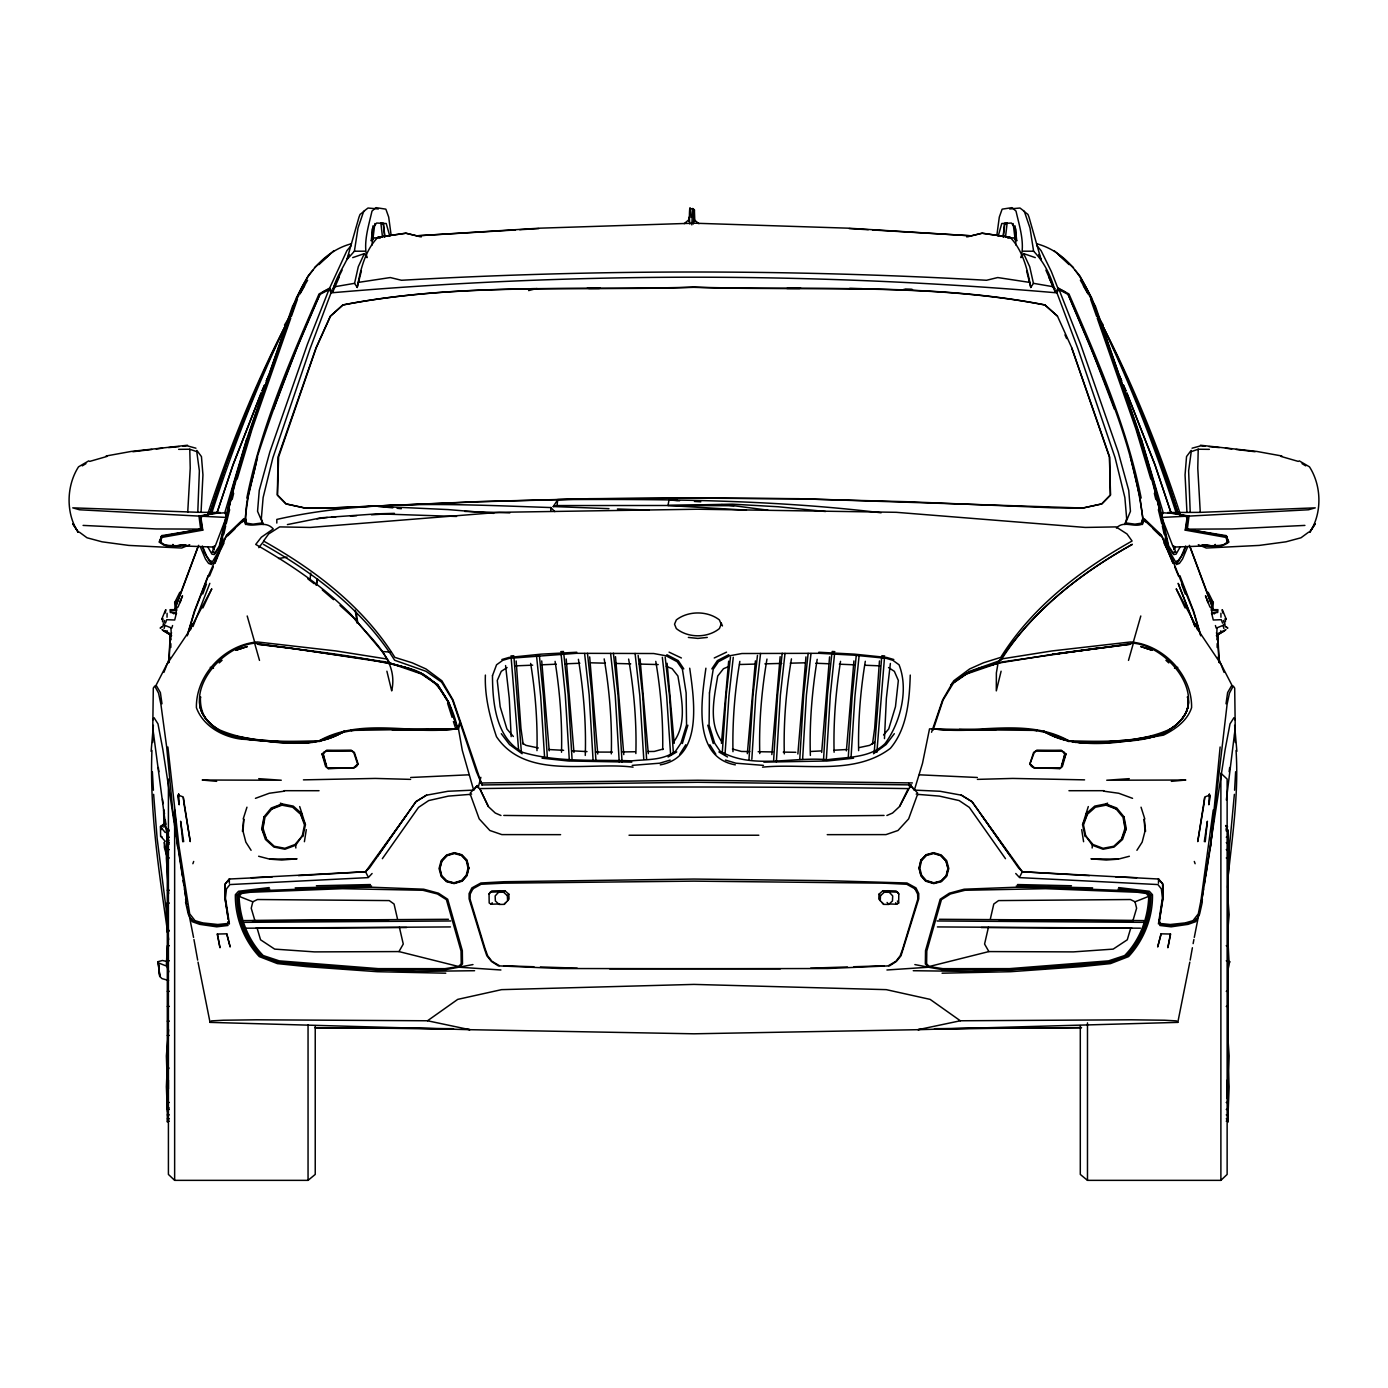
<?xml version="1.0" encoding="UTF-8"?>
<svg xmlns="http://www.w3.org/2000/svg" width="1388" height="1388" viewBox="0 0 1388 1388"><rect width="100%" height="100%" fill="white"/><g stroke="black" fill="none" stroke-linecap="round" stroke-linejoin="round"><path stroke-width="1.5" d="M167.306 1094.16L167.306 930.932L169.301 930.966M168.416 1088.903L168.416 1080.142M276.819 523.068L276.819 519.424C366.449 499.038 459.671 504.503 550.863 507.557L554.818 511.634M1227.131 1098.324L1227.131 1080.142M1228.224 918.336L1228.241 903.067L1229.161 914.709L1228.259 925.033M167.323 1098.984L167.306 1109.446L169.301 1109.428M168.868 971.774L166.369 964.591L167.341 945.696L169.336 945.714M167.289 932.181L167.306 903.067L169.301 903.085M1217.155 647.45L1217.172 643.65M1228.241 1094.16L1228.241 930.932M1228.241 903.067L1228.259 932.181M1228.224 1081.495L1228.224 1077.678M184.465 888.979L186.443 901.627L172.806 810.609L166.716 747.369L160.887 704.184L158.527 693.098L154.727 686.019L153.305 688.118L152.767 727.867L167.341 838.283M1217.016 627.983L1216.686 636.259M1228.189 1084.566L1229.161 1055.938L1227.721 1035.5M1226.246 1109.428L1228.241 1109.446L1228.259 1090.864M167.289 1090.864L167.306 1109.446L166.369 1086.769L167.289 1066.158M1227.773 1062.167L1229.161 1086.769L1228.241 1109.446L1228.224 1098.984M511.166 736.612L509.257 698.268L505.579 665.546M1015.756 244.93L1015.686 228.951L1011.453 223.034L1001.772 223.52L998.18 236.168M167.289 925.033L166.369 914.709L167.306 903.067L167.323 918.336L157.104 838.144L153.634 794.335M561.515 752.244C562.296 721.847 559.798 691.38 555.079 661.365M611.31 753.875C612.143 722.107 609.488 690.218 604.179 658.884M585.268 755.436C586.291 723.287 583.533 691.051 578.414 659.3M635.86 753.563C636.728 721.951 633.934 690.235 628.643 659.074M662.683 749.624C663.152 720.129 660.74 690.461 655.778 661.382M536.983 750.648C537.624 721.482 535.369 692.196 530.65 663.412M169.301 830.111L167.306 830.093L166.369 858.252L168.573 893.785M887.088 902.443L888.268 903.918L896.717 904.23L898.661 903.015L898.799 893.976L897.689 892.206M910.25 675.071C909.452 700.142 907.179 728.474 890.367 748.358C854.297 775.701 804.346 762.984 762.533 767.148M1227.495 830.51L1226.576 825.912L1226.333 829.59M167.028 617.244L167.098 613.288M1158.477 883.202L1158.546 879.02L1022.505 871.785L1018.636 868.073L972.103 801.657L961.346 795.168L940.04 791.264L914.345 790.119L910.615 785.521L899.702 806.393L892.571 813.038L886.88 815.502M691.814 224.891L692.733 208.478L694.382 209.848L694.815 221.369M1209.364 449.348L1198.226 449.226L1197.775 468.207L1200.273 512.363L1315.251 507.852L1308.45 509.778L1189.013 516.093L1167.776 512.536L1200.273 512.363M1208.202 592.329L1213.338 602.687L1212.973 606.278M1158.546 879.02L1162.537 883.809L1163.005 896.995L1159.275 921.441L1160.333 924.477L1171.125 925.709L1187.555 923.402L1194.808 920.834L1196.699 918.422M550.776 510.888L550.863 507.557M879.02 894.15L878.812 899.025L883.67 904.369L888.754 904.438L892.467 900.951L892.692 895.919L887.921 890.801L882.924 890.732L879.02 894.15L880.478 895.728L880.252 900.743M151.951 750.405C149.366 813.802 159.932 877.008 168.642 939.589M197.79 512.276L220.224 512.536L198.987 516.093L79.55 509.778L72.749 507.852L197.79 512.276L199.369 470.827L196.766 451.655L189.774 449.226L178.636 449.348M1160.333 924.477L1159.275 921.441M168.555 980.466L162.032 978.627L159.724 976.423L158.024 961.676L162.431 960.479L165.883 961.259M776.378 761.995L780.386 695.232L785.018 653.401M802.611 759.392L806.428 694.92L811.008 653.522M823.5 760.381L827.474 694.642L831.863 653.47M1217.762 634.212L1219.254 662.666M1228.259 834.153L1228.241 830.093L1226.246 830.111M751.845 759.253L755.818 695.509L760.555 653.453M773.654 759.947L777.592 695.145L782.207 653.245M749 759.34L752.973 695.457L757.466 655.414M799.766 759.427L803.687 694.885L808.146 653.366M500.912 969.986L459.324 967.228L462.499 963.966L462.325 950.659L447.682 899.233L438.487 893.195L423.67 889.205L372.643 887.262L342.159 887.522L249.771 891.096L241.2 892.397L238.25 895.624C237.73 917.746 246.7 940.648 262.419 956.193L278.936 961.867L378.577 969.865L445.253 969.726L472.978 964.573M826.294 760.416L830.354 694.729L834.604 653.627M879.454 660.948L874.666 728.405L872.445 744.315M688.864 221.369L689.09 217.101M851.104 756.512L854.939 696.29L859.12 655.639M848.328 756.581L852.163 696.203L856.257 655.466M1234.366 794.335L1228.519 856.708M1234.591 790.223L1235.632 771.745M201.087 511.669L202.943 474.904L201.451 456.617L196.836 450.371M160.505 542.135L162.118 535.595L160.505 542.135L165.467 545.328L173.066 546.247L185.697 544.738M722.263 753.042L726.132 695.666L730.452 657.149M724.987 755.124L728.978 695.752L733.28 657.287M874.214 752.452L881.623 657.704M853.915 660.931L846.402 750.839M269.74 889.049L239.898 892.137L236.966 895.364C236.602 917.329 245.468 939.711 260.337 955.759L277.617 962.439L340.008 968.199L416.383 971.427L474.592 970.715M351.39 245.277L346.913 250.655L329.633 288.114L332.686 292.174C334.682 278.537 344.051 267.138 349.151 254.49M876.869 752.365L884.468 657.895M829.573 656.871L821.661 752.435M1036.61 245.277L1041.087 250.655L1051.323 271.51L1058.246 289.207L1068.118 294.464C1098.359 367.109 1133.163 440.117 1142.827 518.991L1161.652 535.994L1172.877 563.008M805.942 656.888L797.857 754.014M1203.535 888.979L1201.557 901.627L1210.544 846.437L1220.121 747.004M780.143 656.68L771.832 754.586M1211.377 607.424L1211.446 606.521M728.665 661.174L721.43 743.395M755.402 660.879L747.334 753.667M1092.148 847.999L1092.356 845.275L1085.728 835.958L1083.508 824.94L1087.255 814.426L1095.392 807.209L1106.028 805.179L1116.091 808.944L1123.031 817.254L1124.991 828.254L1121.625 838.977L1113.783 846.246L1103.078 848.294L1092.981 844.494L1085.728 835.958M168.989 662.371L170.464 633.848M187.727 512.363L190.225 468.207L189.774 449.226M151.119 751.342L153.374 725.351M152.663 742.528L153.357 734.651M263.009 828.254L264.969 817.254L271.909 808.944L281.972 805.179L292.608 807.209L300.745 814.426L304.493 824.94L302.272 835.958L295.019 844.494L284.922 848.294L274.217 846.246L266.375 838.977L263.009 828.254L264.032 816.786L271.285 807.99L282.319 803.93L293.267 806.116L302.011 813.784L305.429 824.767L302.879 836.6M1217.536 633.848L1216.912 639.764M168.746 662.666L170.238 634.212M688.899 221.056L689.055 219.582L684.215 223.659M1204.281 802.091L1197.74 841.614L1204.784 796.92L1209.451 795.255L1209.312 794.196L1210.215 796.452L1208.827 804.78L1209.312 794.196M1003.16 236.654L1004.478 223.971L1007.15 222.861M1205.235 841.77L1207.369 821.262L1204.316 841.614M1227.599 887.539L1229.161 858.252L1228.241 833.234L1228.259 905.097M1204.142 802.542L1204.663 797.666M310.097 579.23L310.756 573.071M242.432 831.377L243.802 819.024L243.056 831.377L245.85 842.152L251.089 850.306M162.014 537.399L202.787 530.129L201.937 529.106L161.928 535.612L159.082 542.049L164.096 545.258L172.685 546.386L172.91 544.408L173.066 546.247L183.58 544.825M1003.246 237.157L1004.877 223.017M1005.485 237.227L1006.925 224.925M1213.233 809.985L1200.932 900.656L1198.312 913.842L1192.969 920.678L1185.248 922.899L1170.24 924.495L1160.195 923.471L1159.31 921.32L1163.248 896.943L1162.849 883.878L1158.425 878.968M371.307 240.176L372.99 225.845M996.983 234.381L999.308 217.083L1002.136 209.154L1012.06 207.645L1016.016 211.115C1019.399 226.157 1024.934 242.518 1020.978 257.648L1023.667 253.622L1035.292 257.613M1227.773 878.847L1228.276 874.631C1232.787 833.425 1238.773 791.923 1236.049 750.405M372.765 240.193L374.847 223.555M386.888 671.202L391.694 690.877C399.085 658.155 368.549 637.821 351.528 615.023C323.456 586.447 290.3 564.239 255.722 544.426L261.36 537.208L273.28 528.932C265.403 520.222 255.843 527.145 246.318 524.369C243.316 501.97 253.588 479.745 256.954 457.797C275.084 402.294 295.8 347.659 319.882 294.464L329.754 289.207L329.633 288.114L319.049 293.978C290.3 360.117 261.013 427.001 246.838 498.049M352.708 257.613L364.333 253.622L367.022 257.648C363.066 242.518 368.601 226.157 371.984 211.115L375.94 207.645L385.864 209.154L388.692 217.083L391.017 234.381M1189.013 516.093L1187.33 529.175L1185.213 530.129L1225.986 537.399L1227.495 542.135L1222.533 545.328L1214.934 546.247L1202.303 544.738M1210.544 846.437L1227.113 704.184L1229.473 693.098L1233.273 686.019L1234.695 688.118L1235.233 727.867L1226.35 800.009M1229.126 771.763L1229.681 767.512M693.67 221.577L693.931 219.582L698.945 223.676M177.785 796.452L178.688 794.196L177.785 796.452L179.173 804.78L178.688 794.196M1209.451 795.255L1210.215 796.452M168.607 1029.74L166.369 1055.938L167.341 1084.566M705.902 668.201C701.495 699.864 692.369 757.119 735.345 764.857M557.803 499.611L553.257 506.551L556.97 505.562L557.803 499.611C665.72 498.986 773.793 499.801 881.102 512.779M1185.213 530.129L1187.313 516.18L1161.843 517.446L1162.71 512.779L1175.185 513.543L1187.313 516.18L1186.063 529.106L1226.072 535.612L1228.918 542.049C1221.475 548.243 1210.961 546.334 1202.129 544.894M1226.02 703.785L1227.617 692.577L1231.711 685.516M364.333 253.622L358.278 266.756L354.565 283.326L357.219 287.455C360.394 269.845 365.113 250.343 377.97 237.227L405.903 233.219L421.241 236.932M840.538 661.365C835.819 691.38 833.321 721.847 834.101 752.244M890.367 663.464L886.377 698.268L884.468 738.607M1036.576 243.733C1069.905 252.495 1088.591 285.234 1097.422 316.256C1124.818 393.342 1153.983 471.018 1168.262 551.609L1167.881 550.758L1173.172 563.129M364.471 211.045L360.047 214.429L358.972 217.239L346.896 259.608L354.391 251.228L358.017 227.979L363.691 211.306L368.028 208.027L378.317 208.963M304.406 841.701L306.297 829.66M817.202 659.3C812.101 691.051 809.325 723.287 810.366 755.436M791.455 658.884C786.146 690.218 783.474 722.107 784.307 753.875M766.974 659.074C761.682 690.235 758.906 721.951 759.756 753.563M1204.194 884.746L1204.888 880.53M1205.582 876.296L1225.153 749.503L1230.011 723.894L1233.915 717.735L1235.199 720.008M865.314 661.278C860.439 690.756 858.027 720.771 858.634 750.648M162.535 621.893L163.038 618.822M316.412 585.146L317.488 578.883M739.856 661.382C734.773 691.137 732.361 721.482 732.968 751.671M914.345 790.119L922.5 763.331L929.526 728.856L995.682 730.088M1158.425 923.992L1162.398 898.001L1161.357 888.91L1157.904 884.555L1019.59 877.615L1015.738 873.503M556.97 505.562L668.01 505.492L669.016 499.888L677.483 500.409M1075.197 742.459C1109.151 739.631 1150.288 747.785 1177.978 723.356C1184.623 716.468 1190.904 706.804 1187.555 696.897C1192.153 714.23 1174.959 727.937 1161.097 734.668C1122.857 741.14 1079.222 751.862 1043.412 731.094C1079.985 751.88 1124.488 741.73 1163.526 735.12C1175.393 729.186 1187.261 720.806 1191.598 707.672C1192.205 674.655 1162.988 644.587 1130.578 641.967L1051.913 650.955L1000.488 659.109L998.059 663.134L996.376 672.902L996.306 690.877L1001.112 671.202M1190.175 960.097L1192.396 947.744M1193.142 943.614L1193.888 939.503M316.221 585.111L317.366 578.848M1227.495 542.135L1226.072 535.612M1170.396 934.037L1167.863 947.744L1170.622 934.037L1160.975 933.829L1157.679 946.98L1161.218 933.829M198.033 962.162L210.039 1022.383L469.786 1029.688L694 1033.8L918.058 1029.688L1177.805 1022.383L1189.811 962.162M1194.287 937.42L1199.197 912.523M302.272 835.958L295.644 845.275L284.922 849.248L273.887 847.044L265.438 839.462L261.707 828.584L264.032 816.786M202.561 546.421L206.708 556.189L209.762 560.492L212.503 561.672L218.784 551.053L235.544 479.675L250.482 429.742L271.163 368.618L296.199 298.125L308.136 275.848L312.821 270.296M164.634 620.488L162.778 626.456L160.158 628.07L161.719 626.942M176.831 607.892L175.756 614.398M1168.627 549.197L1161.218 534.935L1144.163 518.661L1142.827 518.991L1141.682 524.369C1132.851 527.509 1123.725 520.205 1116.403 528.065M221.039 546.612L222.878 538.353M223.815 534.207L225.654 525.948M988.447 927.201L984.578 944.048L988.881 951.578L1073.375 951.89L1113.176 949.114L1127.282 939.797L1130.786 927.965M990.39 918.769L993.791 904.022L998.579 900.586L1130.439 899.528L1135.02 901.801L1148.744 896.353L1146.332 893.525L1137.796 892.293L1045.424 888.684L964.972 890.281L950.398 893.976L941.428 899.667L926.802 951.006L926.611 963.706L929.145 966.534L942.834 968.668L1009.579 968.633L1108.578 960.86L1124.627 955.551C1139.912 940.144 1148.102 917.936 1148.744 896.353M1228.259 968.477L1229.161 964.591L1228.189 945.696L1226.211 945.714M215.123 563.008L219.738 551.609C235.335 463.835 268.335 379.774 297.847 295.731C307.754 272.135 325.902 250.517 351.424 243.733M257.578 457.034L248.14 496.921L245.156 518.071L246.665 523.189L253.067 524.161L262.54 522.877L262.87 524.23M1133.406 641.829L1140.797 615.994M233.444 485.817L219.512 547.566L214.238 554.558L211.948 554.176L207.645 546.664M1185.439 546.421L1181.292 556.189L1178.239 560.492L1175.497 561.672L1169.216 551.053L1152.456 479.675L1137.518 429.742L1116.837 368.618L1091.801 298.125L1079.864 275.848L1075.18 270.296M226.157 523.901L229.645 509.656M232.143 499.472L233.652 493.365M165.155 613.062L165.97 609.783M164.114 628.521L164.894 625.363L163.316 623.854M397.454 918.769L394.053 904.022L389.247 900.586L257.405 899.528L252.824 901.801L251.228 908.238L254.733 920.07M357.219 287.455L361.401 270.799M1125.13 524.23L1130.439 511.322L1128.739 490.38L1118.155 451.933L1080.541 344.137L1058.801 288.964L1056.962 292.851L1077.973 348.822L1115.119 457.762L1124.87 497.529L1126.657 518.609L1124.87 524.56M480.855 777.315L478.201 787.603L479.762 788.627L488.403 806.289M200.566 696.863C195.725 714.161 213.11 727.902 226.869 734.686C265.125 741.105 308.778 751.897 344.588 731.094C325.573 742.84 304.163 744.523 282.441 742.112C261.829 739.11 239.1 741.695 220.293 731.233C209.154 724.085 196.107 711.454 200.445 696.897C198.328 750.249 279.873 739.787 312.803 742.459M246.648 439.181L224.665 513.178M1065.949 753.91L1062.41 766.419L1060.172 768.414L1034.424 767.894L1029.757 764.337L1033.609 752.435L1036.489 750.492L1061.282 750.214L1065.949 753.91L1061.473 766.107L1064.7 754.066L1063.763 752.244L1060.658 750.839L1036.489 750.492M1128.496 660.393L1133.389 643.182C1171.524 646.877 1214.968 705.087 1168.28 729.967C1137.57 743.309 1101.777 741.556 1068.899 740.81C1027.224 717.423 977.759 734.131 932.476 728.735C977.742 735.276 1027.398 718.307 1069.055 741.66M187.224 635.357L194.303 611.397L208.131 575.621M1133.111 920.07L1136.616 908.238L1135.02 901.801M237.14 479.12L252.026 429.204L290.803 318.043M682.358 743.517L687.858 725.213M187.241 635.791L194.841 610.928L208.599 575.274L226.348 535.994L245.173 518.991L243.837 518.661L226.782 534.935L219.373 549.197M172.58 625.537L171.782 628.122L164.894 625.363M190.538 629.788L192.377 623.854M1085.121 836.6L1082.571 824.767L1088.296 806.567M1185.647 546.247L1183.652 552.598L1177.805 562.4L1174.474 563.615L1171.923 558.635M215.556 553.413L212.381 551.869L214.325 545.744M243.178 819.024L246.96 807.191M931.556 732.257L942.608 699.916L953.695 680.814L969.657 668.947L983.433 662.805L1000.783 657.374C1032.221 606.747 1080.784 569.861 1132.07 541.025L1127.004 533.964L1116.021 526.902L1085.277 527.44L896.249 512.311L697.817 509.223L499.368 512.311L310.357 527.44L279.613 526.902L268.63 533.964L263.547 541.025C314.85 569.861 363.396 606.747 394.834 657.374L412.184 662.805L425.96 668.947L441.922 680.814L453.009 699.916L482.018 784.949L697.817 782.294L911.517 784.897M933.048 730.157L943.077 700.038L953.99 682.15L969.587 671.306L1000.991 660.237C1032.551 609.905 1081.096 573.261 1132.192 544.374M1187.469 547.236L1182.507 559.069L1179.401 563.407L1176.295 564.552M210.23 512.189C231.796 444.229 258.845 377.64 291.272 314.226M211.948 512.519C233.757 444.75 259.868 378.022 291.116 314.122M210.317 512.588L227.025 462.083L255.618 391.017M460.504 722.766L458.474 728.856L462.291 750.37L473.655 790.119L447.96 791.264L426.654 795.168L415.897 801.657L369.364 868.073L365.495 871.785L298.455 875.637M1029.757 764.337L1034.216 752.626L1036.784 750.682L1060.64 750.873M1048.877 277.305L1055.314 292.174L1058.367 288.114L1068.951 293.978C1097.7 360.117 1126.987 427.001 1141.162 498.049M207.818 513.838C230.2 445.461 257.387 378.091 291.254 314.694M1085.989 813.784L1094.733 806.116L1105.681 803.93L1116.715 807.99L1123.968 816.786L1126.293 828.584L1122.562 839.462L1114.113 847.044L1103.078 849.248L1092.356 845.275M318.945 741.66C361.262 718.169 411.646 735.328 457.572 728.717L460.382 720.615M225.55 519.233L214.828 547.098L165.467 545.328M291.463 316.169L297.431 299.218M192.88 863.718L193.695 861.445M197.946 546.768L174.715 608.864M160.175 540.348L161.928 535.612M198.657 545.311L174.905 609.332M202.735 594.047L206.465 584.088M322.831 291.983L329.199 288.964L331.038 292.851L310.027 348.822L272.881 457.762L263.13 497.529L261.343 518.609L263.13 524.56M273.54 409.252L296.98 347.85L320.021 294.135M165.432 623.143L166.751 619.69L174.697 620.002L176.432 613.08L170.308 612.472L170.047 609.679L176.415 609.627M499.298 965.614L491.925 961.294L487.656 955.759L485.089 948.698L470.046 899.146L470.22 894.063L473.135 888.372M163.888 672.399L169.891 657.062M192.984 626.543L209.831 583.342M179.642 603.086L182.522 595.747L178.028 607.129M329.199 288.964L307.459 344.137L269.845 451.933L259.261 490.38L257.561 511.322L262.54 522.877M162.275 618.51L161.997 619.742M1212.245 614.398L1211.169 607.892M161.737 619.274L165.467 610.095M1229.456 962.942L1229.976 961.676L1228.883 961.502M209.449 576.141L213.301 566.842M214.828 563.129L219.616 549.96M228.69 921.32L227.806 923.471L217.76 924.495L202.752 922.899L195.031 920.678L189.688 913.842L178.983 846.125L167.879 747.004M262.072 390.913L264.588 385.049L262.106 390.843M268.769 375.263L266.253 381.127L268.838 375.228M83.089 525.41L156.133 528.949L201.937 529.106L200.687 516.18L212.815 513.543L225.29 512.779L226.157 517.446L200.687 516.18L202.787 530.129M332.686 292.174L339.123 277.305M175.027 606.278L174.662 602.687L179.798 592.329M332.912 288.704L342.107 270.122M1121.625 838.977L1126.293 828.584M1142.359 524.543L1144.562 519.667M1082.571 824.767L1087.255 814.426M202.856 607.961L211.791 588.824L189.08 631.262L166.768 664.522L155.803 685.759M899.598 806.289L908.238 788.592C765.447 786.493 622.553 786.493 479.762 788.592L488.142 806.393L495.273 813.038L500.964 815.502M689.871 224.006C688.76 219.686 689.888 194.06 691.051 217.482M299.912 293.371L307.616 280.185M220.605 549.874L224.023 542.951M1226.385 829.035L1227.565 826.71M167.289 1111.025L168.972 1107.676M216.077 558.635L213.526 563.615L210.195 562.4L204.348 552.598L202.353 546.247M1020.024 876.227L1022.314 871.733L1041.92 872.931M1180.355 546.664L1176.052 554.176L1173.762 554.558L1168.488 547.566L1154.556 485.817M167.289 1071.015L168.972 1067.979M299.964 294.03L304.631 285.755M152.801 720.008L154.085 717.735L157.989 723.894L162.847 749.503L182.418 876.296M298.871 295.193L292.608 306.141L247.793 436.058L232.646 487.83L219.269 546.039L215.244 552.389L212.381 551.869M257.058 927.965L260.562 939.797L274.668 949.114L314.469 951.89L398.963 951.578L403.266 944.048L399.38 927.201M387.512 659.109L336.087 650.955L257.422 641.967C225.012 644.587 195.795 674.655 196.402 707.672C203.151 726.254 222.826 736.889 241.599 739.214C275.83 740.585 313.428 750.873 344.554 731.077M171.609 632.876L170.55 634.646L171.088 639.764M284.488 325.104L291.202 314.122M499.576 903.918L491.126 904.23L489.183 903.015L489.044 893.976L490.155 892.206M679.825 754.187L685.811 744.731M1309.977 532.02C1322.209 513.144 1321.706 485.8 1309.474 466.836L1299.22 460.851M1136.911 850.306L1142.15 842.152L1144.944 831.377L1144.198 819.024L1145.568 831.377M1026.6 270.799L1030.781 287.455L1033.435 283.326L1029.723 266.756L1023.667 253.622M1191.164 450.371L1186.549 456.548L1185.057 474.904L1186.914 511.669M324.219 752.209L322.988 754.118L326.215 766.592L328.141 768.484L353.576 767.894L358.243 764.337L354.391 752.435L351.511 750.492L326.718 750.214L322.051 753.91L325.59 766.419L328.141 768.484M950.867 684.787L966.586 673.995L998.128 663.152L1000.262 659.838M711.836 668.877L717.388 660.619L728.787 654.72M377.553 856.275L415.897 801.726L426.602 795.029M1169.216 551.053L1168.54 551.99L1170.24 553.361M406.424 815.224L365.53 871.733L251.176 877.736M382.359 858.686L418.517 807.4L428.701 800.564L448.428 796.105L469.335 794.422L470.671 795.376L479.207 818.885L489.86 830.492L501.849 834.604L560.596 834.656M1001.615 657.582C1034.928 609.419 1081.356 572.481 1132.278 544.426M491.126 904.23L492.237 902.755M227.511 924.477L228.569 921.441L227.511 924.477L216.719 925.709L200.288 923.402L193.036 920.834L191.145 918.422M673.701 741.869C687.581 723.044 681.369 697.401 677.917 676.025L672.174 668.721L666.327 666.292M894.323 733.697L886.117 744.523L873.468 753.736M258.793 547.653L264.397 540.487M473.655 790.119L477.385 785.521L478.201 787.603L477.229 785.591L470.168 793.121L471.625 794.144M175.044 602.219L177.317 599.495M272.204 876.904L229.298 879.02L225.307 883.809L224.839 896.995L228.187 919.376M507.592 900.743L509.032 899.025L508.823 894.15L504.92 890.732L499.923 890.801L495.152 895.937L495.377 900.951L499.09 904.438L504.174 904.369L507.592 900.743L507.366 895.728L503.566 892.224L498.518 892.31M239.1 896.353L241.512 893.525L250.048 892.293L342.42 888.684L422.872 890.281L437.446 893.976L446.416 899.667L461.042 951.006L461.232 963.706L458.699 966.534L444.993 968.668L378.265 968.633L279.266 960.86L263.217 955.551C247.932 940.144 239.742 917.936 239.1 896.353L252.824 901.801M504.174 904.369L505.718 902.53M162.014 629.527L171.626 635.704L162.57 630.239M913.252 970.715L971.461 971.427L1047.836 968.199L1110.226 962.439L1127.507 955.759C1142.376 939.711 1151.242 917.329 1150.878 895.364L1147.945 892.137L1118.103 889.049M228.048 925.466L216.719 926.82L199.751 924.356L192.238 921.684L188.23 914.05L185.593 902.269L186.912 900.725M883.549 734.981L888.719 728.96L895.468 706.7L898.348 680.467L894.358 671.341L888.528 667.559M489.044 893.976L491.768 890.975L500.253 890.714L499.194 891.842L490.693 892.137M229.575 878.968L225.151 883.878L224.752 896.943L228.343 919.255M1125.425 956.193C1141.144 940.648 1150.097 917.746 1149.594 895.624L1146.644 892.397L1138.073 891.096L1045.685 887.522L1015.201 887.262L964.174 889.205L949.357 893.195L940.162 899.233L925.518 950.659L925.345 963.966L928.52 967.228L942.591 969.726L1009.267 969.865L1108.908 961.867L1127.507 955.759M503.566 892.224L504.92 890.732M507.366 895.728L508.823 894.15M372.088 873.503L368.254 877.615L229.94 884.555L226.487 888.91L225.446 898.001L229.419 923.992M210.039 1022.383L211.427 1020.891L223.329 1020.232L256.589 1019.798L427.504 1020.77L469.786 1029.688M1211.88 604.196L1213.338 602.687M322.051 753.91L326.527 766.107L323.3 754.066L324.237 752.244L327.342 750.839L351.216 750.682L353.784 752.626L357.618 764.094L353.576 767.894L327.828 768.414L353.298 768.102L356.751 766.315M1059.859 768.484L1061.785 766.592L1065.012 754.118L1063.781 752.209M227.441 536.028L234.832 528.932M242.206 521.819L245.173 518.991M1215.42 625.537L1216.218 628.122L1223.106 625.363L1224.684 623.854L1223.366 620.488M1220.885 1180.355L1227.131 1174.421L1227.131 779.067L1220.885 773.22L1220.885 1180.355L1087.481 1180.355L1080.298 1174.421L1080.298 1025.611M314.486 267.624L330.379 253.831M318.962 264.588L333.727 250.812M219.217 662.909L222.08 660.289M880.478 895.728L884.277 892.224L889.326 892.31M371.099 240.731L374.448 237.816L380.191 238.163M168.416 779.067L168.416 1174.421L174.645 1180.355L308.049 1180.355L315.232 1174.421L315.232 1025.611M165.259 841.336L160.609 836.235L160.435 826.71L163.541 824.212L167.063 828.879M217.76 553.361L219.46 551.99L218.784 551.053M164.391 823.934L160.8 826.623L162.379 825.565M1308.71 532.09L1300.99 537.781L1285.913 541.823L1259.211 545.415L1206.293 548.034L1198.295 544.686M167.375 630.915L164.166 631.158L169.128 632.945M427.504 1020.77L457.728 999.377L501.589 989.644L693.913 984.404L886.255 989.644L930.116 999.377L960.34 1020.77L1131.255 1019.798L1164.515 1020.232L1176.417 1020.891L1177.805 1022.383M916.219 794.144L917.676 793.121L910.615 785.591L909.799 787.603L908.741 783.491M1202.476 899.563L1200.932 900.656L1202.251 902.269L1199.614 914.05L1195.606 921.684L1188.093 924.356L1171.125 926.82L1159.795 925.466M953.73 682.323C967.627 670.317 985.844 666.361 1003.142 661.781L1133.389 643.182M507.088 667.559L501.259 671.341L497.268 680.467L500.166 706.7L506.898 728.96L513.352 736.49M874.527 742.198L869.686 745.339L859.398 747.542M1225.986 629.527L1216.374 635.704L1223.834 631.158L1218.872 632.945M82.256 465.865L85.952 463.644M888.546 965.614L895.919 961.294L900.187 955.759L902.755 948.698L917.798 899.146L917.624 894.063L914.709 888.372M88.78 460.851L78.526 466.836C66.329 485.8 65.739 513.178 78.023 532.02M668.096 756.981L676.737 751.949M472.996 888.754L481.063 884.277L504 883.167L693.913 881.137L883.844 883.167L906.78 884.277L914.848 888.754M1172.444 553.413L1175.619 551.869L1173.675 545.744M271.909 808.944L282.319 803.93L280.376 803.149M714.247 657.981L726.549 652.152M1225.43 630.239L1221.96 631.852L1220.625 630.915M1192.066 448.203L1200.793 445.843L1204.905 446.242M189.705 544.686L181.707 548.034L128.789 545.415L102.087 541.823L87.01 537.781L79.29 532.09M729.29 666.292L723.46 668.721L717.717 676.025C714.247 697.401 708.054 723.044 721.934 741.869M1107.624 803.149L1105.681 803.93L1116.091 808.944M255.444 798.343L269.272 793.259L284.419 791.16M1198.226 449.226L1191.234 451.655L1188.631 470.827L1190.21 512.276M357.254 729.724L350.921 730.418L457.589 728.717L448.931 702.606L437.654 684.735L422.16 673.891L408.124 668.166L384.858 661.781L254.611 643.182C216.476 646.877 173.032 705.087 219.72 729.967C250.43 743.309 286.223 741.556 319.101 740.81C361.435 717.232 411.663 734.304 457.589 728.717L458.474 728.856L392.318 730.088M200.219 517.186L204.001 515.954M207.784 514.705L211.566 513.456M1007.809 238.163L1013.552 237.816L1016.901 240.731M235.873 650.209L241.477 648.404M966.759 236.932L982.097 233.219L1010.03 237.227C1022.887 250.343 1027.606 269.845 1030.781 287.455M670.178 760.069L659.716 763.192L632.182 765.378M501.849 659.526L508.876 657.461L541.181 654.147L576.783 652.239M89.665 461.423L106.893 456.461M998.128 663.152L979.841 668.183L965.701 673.857L952.047 683.521L965.84 673.891L979.789 668.166L998.128 663.169L1052.486 654.338L1130.526 644.206L1052.503 654.338L1098.723 647.866M663.186 749.017L654.216 751.446L647.936 751.55M660.272 764.857C703.265 757.119 694.121 699.864 689.715 668.201M1118.277 859.155L1090.951 858.808L1106.236 860.022L1118.277 859.155L1129.381 856.257M528.62 290.578L536.93 288.461M929.145 966.534L988.881 951.578M968.668 236.463L982.097 233.219L1010.03 237.227M1174.491 668.166L1177.753 667.35M918.058 1029.688L960.34 1020.77M287.403 524.577L321.305 517.793L377.571 513.82L456.548 516.457M1149.594 895.624L1150.878 895.364M160.73 536.531L200.67 529.175L198.987 516.093M185.871 544.894L172.685 546.386M106.113 455.993L131.235 451.43L187.519 445.236M1175.619 551.869L1172.756 552.389L1168.731 546.039L1155.354 487.83L1140.207 436.058L1095.392 306.141L1089.129 295.193M316.915 518.8L327.325 517.481M334.751 286.743L354.565 283.326M278.52 558.514L287.038 557.126M357.948 282.458L390.288 277.548L401.479 280.272C596.198 269.255 791.802 269.255 986.521 280.272L997.712 277.548L1030.052 282.458M377.97 237.227L405.903 233.219L419.332 236.463M176.675 610.286L170.845 611.05M132.901 451.725L151.934 449.452M156.167 448.949L162.517 448.185M918.127 1029.566L921.91 1029.115M853.585 758.195L827.404 760.988L763.816 762.133M331.038 292.851C572.151 271.996 815.849 271.996 1056.962 292.851M707.273 637.422L697.817 638.411L688.361 637.422M350.973 730.435L357.358 729.776M168.694 447.595L178.965 446.624M183.095 446.242L187.207 445.843L195.934 448.203M1171.351 781.34L1185.803 780.021L1106.739 780.23L1129.259 778.668M1009.683 208.963L1019.972 208.027L1024.309 211.306L1029.983 227.979L1033.609 251.228C1044.418 262.315 1051.722 277.374 1055.314 292.174M381.093 224.197L383.522 223.971L384.84 236.654M269.203 887.591L238.528 891.27L235.37 894.687C234.936 917.19 243.906 940.214 259.278 956.592L277.357 963.602L306.713 966.638L377.224 971.704L445.774 973.196M468.641 774.816L410.675 777.488M510.94 655.934L513.786 655.743M886.932 969.986L928.52 967.228L914.865 964.573M560.787 651.649L563.511 651.475M331.524 517.221L335.723 516.978M350.435 516.076L356.733 515.694M371.446 514.809L379.844 514.306M515.469 229.957L417.528 235.769L540.019 228.17L694 223.19L847.981 228.17L970.472 235.769L872.532 229.957M519.719 229.714L538.891 228.569M1304.911 525.41L1231.867 528.949L1187.33 529.175L1227.27 536.531M810.731 751.481L821.366 750.908M834.136 750.214L846.888 749.52M1226.211 830.909L1228.189 830.822M515.538 665.858L532.68 665.164M541.268 664.817L556.276 664.193M564.847 663.846L579.854 663.238M167.306 1118.867L169.301 1118.797M1222.533 545.328L1173.172 547.098L1162.45 519.233M295.21 887.886L371.533 885.995M810.661 968.147L847.443 966.95M853.932 966.742L884.225 965.753M394.435 513.352L377.415 513.82L392.474 513.751M481.133 782.988L697.817 780.247L912.367 782.936M977.395 779.379L1012.667 778.425L1084.566 779.865M316.395 885.77L370.388 884.555M167.341 1102.523L169.336 1102.471M739.526 664.505L756.443 664.054M764.892 663.846L781.791 663.395M790.258 663.186L805.04 662.805M303.434 779.865L375.333 778.425L410.605 779.379M1226.246 837.224L1228.241 837.172M167.306 1114.928L169.301 1114.876M319.049 790.709L284.106 790.692M746.432 510.142L668.01 505.492L732.344 504.156L778.408 506.776L825.53 511.513M167.306 1021.169L169.301 1021.134M327.342 750.839L351.511 750.492M612.351 752.105L595.539 752.07M622.813 751.932L635.374 751.741M884.052 815.433L693.913 817.289L503.792 815.433M167.306 849.664L169.301 849.63M393.481 730.001L428.875 729.567M1211.585 609.627L1217.953 609.679L1217.692 612.472L1211.568 613.08L1214.587 613.583L1211.568 613.08L1213.303 620.002L1221.249 619.69L1222.568 623.143M244.583 922.343L450.753 920.973M942.07 973.196L1010.62 971.704L1081.131 966.638L1110.487 963.602L1128.565 956.592C1143.938 940.214 1152.908 917.19 1152.474 894.687L1149.316 891.27L1118.641 887.591M244.08 920.591L448.48 919.29M245.312 928.208L450.441 926.924M780.386 968.807L560.544 968.529L498.309 965.857L491.421 961.416L486.824 955.742L484.343 948.542L469.127 898.886L469.092 893.594L471.868 887.904L480.873 882.994L504.087 881.727L693.913 879.055L827.283 880.669L906.971 882.994L915.976 887.904L918.752 893.594L918.717 898.886L901.02 955.742L896.422 961.416L889.535 965.857L827.3 968.529L609.61 968.824M934.61 1028.82L1081.373 1027.64M1030.746 729.724L1037.079 730.418L959.177 729.585M758.82 835.229L629.024 835.229M1226.246 842.672L1228.241 842.655M252.252 920.66L388.536 919.984M255.878 928.26L406.615 927.531M934.506 1028.664L1081.53 1027.64M354.391 251.228L365.148 251.176M1226.246 991.31L1228.241 991.31M167.306 1121.209L169.301 1121.192M1226.246 960.791L1228.241 960.791M167.306 1006.404L169.301 1006.404M167.306 1035.431L169.301 1035.413M690.495 208.738L693.167 208.738L693.41 216.407M588.633 288.461L599.408 288.461M786.857 288.461L799.783 288.461M827.248 834.656L885.995 834.604L897.984 830.492L908.637 818.885L917.173 795.376L918.509 794.422L939.398 796.105L959.143 800.564L969.327 807.4L1005.485 858.686M1226.246 857.958L1228.241 857.958M169.301 857.958L167.306 857.958L164.374 847.513L164.339 842.152L167.219 857.663M167.306 960.791L169.301 960.791M668.01 505.492L733.992 505.735L767.946 510.177M939.364 919.29L1143.764 920.591M999.308 919.984L1133.423 920.643M937.403 926.924L1140.45 928.19M981.229 927.531L1131.966 928.26M167.306 991.31L169.301 991.31M1226.246 1006.404L1228.241 1006.404M1226.246 1121.192L1228.241 1121.209M1022.852 251.176L1033.609 251.228M937.091 920.973L1145.36 922.361M315.111 1027.71L453.494 1028.664M167.306 842.655L169.301 842.672M315.25 1027.71L453.39 1028.82M959.125 729.567L994.519 730.001M633.084 767.148C589.345 761.457 526.035 780.351 496.47 736.681C489.756 716.867 484.586 696.117 485.384 675.071M1103.894 790.692L1068.951 790.709M749.78 751.585L741.418 751.446L732.43 749.017M758.16 751.706L772.804 751.932M783.266 752.105L795.827 752.296M1226.246 849.63L1228.241 849.664M849.335 288.461L862.226 288.669M905.167 289.415L911.621 289.519M631.8 762.133L568.212 760.988L542.049 758.195M1017.456 884.555L1071.449 885.77M1016.294 885.995L1092.634 887.886M167.306 890.229L169.301 890.281M977.325 777.488L919.359 774.816M169.301 837.224L167.306 837.172L168.972 840.816M1226.246 1114.876L1228.241 1114.928M590.577 662.805L605.376 663.186M615.942 663.464L630.725 663.846M639.191 664.054L658.207 664.557M1226.211 1102.471L1228.189 1102.523M464.685 511.409L509.83 512.883M269.723 859.155L297.049 858.808L281.764 860.022L269.723 859.155L258.619 856.257M503.618 965.753L533.912 966.742M540.4 966.95L577.182 968.147M617.434 508.98L648.994 510.09M897.151 892.137L888.65 891.842L887.591 890.714L896.075 890.975L898.799 893.976M1226.246 1118.797L1228.241 1118.867M553.257 506.551L608.95 508.667M1115.796 876.904L1136.685 877.702M815.762 663.238L828.636 663.759M839.358 664.193L854.366 664.817M865.088 665.251L880.096 665.858M167.341 830.822L169.336 830.909M818.833 652.239L854.435 654.147L886.741 657.461L893.785 659.526M548.728 749.52L563.615 750.335M572.134 750.787L587.02 751.602M1042.128 872.948L1089.372 875.654M849.109 228.569L868.281 229.714M694.434 501.432L700.784 501.814M339.956 605.446L354.408 618.458L382.238 651.562L390.739 652.082M832.106 651.475L834.83 651.649M380.85 222.861L383.522 223.971M881.831 655.743L884.677 655.934M258.741 778.668L281.261 780.23L202.197 780.021L216.649 781.34M763.435 765.378L735.9 763.192L725.438 760.069M1004.478 223.971L1006.907 224.197M669.016 499.888L679.495 500.842M721.413 504.607L733.992 505.735M493.677 513.369L448.151 509.587L377.796 506.325L392.769 507.852M1200.481 445.236L1256.765 451.43L1281.887 455.993M1209.035 446.624L1219.306 447.595M397.055 508.286L401.323 508.719M1030.642 729.776L1037.027 730.435M289.433 647.866L257.474 644.206C307.841 650.746 358.919 655.275 408.124 668.166C436.595 675.036 451.881 701.808 457.589 728.717L455.368 727.607L453.408 721.5M1225.483 448.185L1231.833 448.949M1236.066 449.452L1255.099 451.725M466.09 1029.115L469.873 1029.566M1217.155 611.05L1211.325 610.286M1204.42 544.825L1214.934 546.247L1215.246 544.408L1215.315 546.386M1125.46 522.877L1134.933 524.161L1141.335 523.189L1142.845 518.071L1139.86 496.921L1130.422 457.034M1103.581 791.16L1118.728 793.259L1132.556 798.343M178.549 795.255L183.216 796.92L190.26 841.614L183.719 802.091M289.277 647.866L389.872 663.169L408.159 668.183L422.143 673.874L437.741 684.735L448.81 702.64M1033.435 283.326L1053.249 286.743L1055.088 288.704M236.966 895.364L238.25 895.624M538.301 747.976L525.931 745.339L522.703 743.239M260.337 955.759L262.419 956.193M210.247 667.35L213.509 668.166M398.963 951.578L458.699 966.534M1281.107 456.461L1298.335 461.423M1146.523 648.404L1152.127 650.209M1176.434 513.456L1180.216 514.705M1183.999 515.954L1187.781 517.186M166.647 966.135L158.544 962.942L159.724 976.423M211.705 564.552L208.599 563.407L205.493 559.069L200.531 547.236M1226.281 626.942L1227.842 628.07L1225.222 626.456L1224.684 623.854M1043.446 731.077C1062.41 742.91 1083.837 744.454 1105.559 742.112C1126.154 739.093 1148.9 741.747 1167.655 731.198C1178.828 724.189 1191.98 711.35 1187.434 696.863M1058.801 288.964L1065.169 291.983M669.068 652.152L681.387 657.981M160.609 836.235L162.153 836.964M1031.249 766.315L1034.702 768.102L1060.172 768.414L1034.424 767.894L1030.382 764.094M666.847 654.72L678.229 660.619L683.781 668.877M718.88 751.949L727.538 756.981M1302.048 463.644L1305.744 465.865M263.425 544.374C314.521 573.261 363.066 609.905 394.626 660.237L426.029 671.306L441.627 682.15L452.54 700.038L476.396 771.555L482.018 784.949M694.382 209.848L693.393 224.006M961.225 795.029L971.947 801.726L1022.314 871.733M1225.621 825.565L1227.2 826.623L1225.795 825.582M1054.273 250.812L1073.514 267.624M185.524 899.563L187.068 900.656M522.148 753.736L509.5 744.523L501.294 733.697M1023.529 211.045L1027.953 214.429L1029.029 217.239L1041.104 259.608L1038.849 254.49M307.789 578.813L314.243 583.758M322.294 589.935L333.536 599.651M1057.448 316.1L1044.956 304.926C929.665 282.337 810.835 290.89 694 287.09C577.148 290.838 458.37 282.423 343.044 304.926L330.552 316.1L316.221 347.833L278.606 456.964L277.444 494.996L286.154 503.844L305.03 508.025L332.912 507.852L479.658 501.745L589.189 498.83L693.827 498.101L798.464 498.83L907.995 501.745L1054.811 507.887L1082.727 508.043L1101.69 503.965L1110.313 495.082L1109.619 456.947L1071.779 347.833L1057.448 316.1L1044.886 304.996C929.561 282.579 810.696 291.046 693.827 287.333C576.992 291.116 458.075 282.493 342.767 304.996L330.275 316.238L315.996 347.868L278.051 456.947L277.357 495.082L285.98 503.965L304.926 508.043L332.86 507.887L479.814 501.571L589.397 498.691L694 497.98L798.603 498.691L1082.97 508.025L1101.846 503.844L1110.556 494.996L1109.394 456.964L1071.675 347.868M1165.92 660.289L1168.783 662.909M1057.621 253.831L1069.038 264.588M1142.827 518.991L1145.794 521.819M1153.168 528.932L1160.559 536.028M165.241 832.522L160.435 826.71M174.662 602.687L176.12 604.196M882.924 890.732L884.277 892.224M882.126 902.53L883.67 904.369M1210.683 599.495L1212.956 602.219M1080.385 280.185L1088.088 293.371M156.289 685.516L160.383 692.577L161.98 703.785M895.607 902.755L896.717 904.23M981.507 815.259L1010.429 856.153M185.593 902.269L186.964 904.23M382.238 651.562L389.941 663.134L421.414 673.995L437.133 684.787L448.515 702.64L457.589 728.717M897.377 901.038L898.661 903.015M1096.746 314.694C1130.613 378.091 1157.8 445.461 1180.182 513.838M709.823 744.731L715.809 754.187M1096.798 314.122C1129.312 377.605 1155.666 444.663 1177.683 512.588M1216.391 632.876L1217.45 634.646L1219.011 662.371M1096.728 314.226L1103.304 325.226M1096.884 314.122C1128.132 378.022 1154.243 444.75 1176.052 512.519M1083.369 285.755L1088.036 294.03M1232.197 685.759L1221.232 664.522L1198.92 631.262L1176.209 588.824L1185.144 607.961M365.53 871.733L367.82 876.227M167.289 841.076L168.972 844.425M1163.977 542.951L1167.395 549.874M300.745 814.426L305.429 824.767M1064.96 334.855L1066.626 338.585M243.438 519.667L245.641 524.543M261.707 828.584L266.375 838.977M1045.893 270.122L1053.249 286.743M1168.384 549.96L1193.16 610.928L1200.759 635.791M1119.162 375.228L1121.678 381.093L1119.231 375.263M1125.894 390.843L1123.36 384.979L1125.928 390.913M1067.979 294.135L1091.02 347.85L1114.46 409.252M1174.699 566.842L1178.551 576.141M721.17 622.848L722.454 625.953M1227.825 540.348L1225.882 535.595L1225.986 537.399M1222.533 610.095L1226.263 619.274M1132.469 390.809L1161.183 461.718L1177.77 512.189M1225.725 618.51L1226.003 619.742M1209.972 607.129L1205.478 595.747L1208.358 603.086M1218.109 657.062L1224.112 672.399M1195.068 626.665L1178.169 583.342L1195.016 626.543M1179.869 575.621L1193.697 611.397L1200.776 635.357M1213.285 608.864L1190.054 546.768M1213.095 609.332L1189.342 545.311M1181.535 584.088L1185.265 594.047M1097.197 318.043L1135.974 429.204L1150.86 479.12M1194.305 861.445L1195.12 863.718M1090.569 299.218L1096.537 316.169M693.931 219.582L694.434 221.056M1141.04 807.191L1144.822 819.024M247.203 615.994L254.594 641.829M1163.335 513.178L1141.352 439.181M447.578 703.196L452.124 717.44M299.704 806.567L302.011 813.784M1195.623 623.854L1197.462 629.788M707.776 725.213L713.259 743.517M254.611 643.182L259.504 660.393M226.626 933.829L230.165 946.98L226.869 933.829L217.222 934.037L219.981 947.744L217.448 934.037M167.757 926.889L168.711 930.585M1223.106 625.363L1223.886 628.521M1222.03 609.783L1222.845 613.062M1154.348 493.365L1155.857 499.472M1158.355 509.656L1161.843 523.901M1162.346 525.948L1164.185 534.207M1165.122 538.353L1166.961 546.612M187.38 906.295L193.557 937.42M389.82 236.168L386.228 223.52L376.547 223.034L372.314 228.951L372.244 244.93M193.956 939.503L197.669 960.097M1224.962 618.822L1225.465 621.893M183.112 880.53L183.806 884.746M1081.703 829.66L1083.594 841.701M689.055 219.582L689.35 221.577M183.684 841.614L180.631 821.262L182.765 841.77M356.248 612.386L357.792 623.056M355.224 610.269L357.063 623.056M523.172 744.315L520.951 728.405L516.163 660.948M163.905 809.881L164.478 813.993M165.346 820.187L165.918 824.299M166.491 828.41L167.358 834.604M665.182 657.149L669.484 695.666L673.371 753.042M662.336 657.287L666.639 695.752L670.647 755.124M635.079 653.453L639.799 695.509L643.772 759.253M158.319 767.512L158.874 771.763M162.5 799.384L163.055 803.635M638.15 655.414L642.644 695.457L646.617 759.34M584.608 653.522L589.189 694.92L593.023 759.392M674.186 743.395L667.108 663.273M610.599 653.401L615.231 695.232L619.239 761.995M563.754 653.47L568.143 694.642L572.134 760.381M1013.153 223.555L1015.235 240.193M613.409 653.245L618.024 695.145L622.067 762.116M158.024 961.676L159.776 975.556M587.488 653.366L591.93 694.885L595.851 759.427M1015.01 225.845L1016.693 240.176M561.03 653.627L565.263 694.729L569.34 760.416M549.232 750.839L541.719 660.931M536.514 655.639L540.678 696.29L544.53 756.512M381.075 224.925L382.515 237.227M539.359 655.466L543.471 696.203L547.288 756.581M383.123 223.017L384.754 237.157M511.166 657.895L518.626 750.353M573.955 752.435L566.2 658.97M648.3 753.667L640.059 658.849M514.011 657.704L521.402 752.452M623.802 754.586L615.491 656.68M597.76 754.014L589.674 656.888M183.337 797.666L183.858 802.542M1234.643 734.651L1235.337 742.528M1123.968 816.786L1124.991 828.254M171.314 636.259L170.984 627.983M1234.626 725.351L1236.881 751.342M295.644 845.275L295.852 847.999M176.554 606.521L176.623 607.424M174.767 809.985L177.456 846.437M161.424 825.912L161.667 829.59M152.368 771.745L153.409 790.223M1228.224 975.556L1228.276 976.423M167.289 834.153L167.306 833.234L167.289 905.097M163.593 810.158L163.958 827.283M229.298 879.02L229.367 883.202M1220.902 613.288L1220.972 617.244M170.828 643.65L170.845 647.45M1228.259 1105.663L1228.241 1122.007M1207.543 600.223L1207.543 601.941M1087.481 1022.869L1087.481 1180.355M308.049 1024.986L308.049 1180.355M180.457 600.223L180.457 601.941M174.645 824.403L174.645 1180.355M167.289 1105.663L167.306 1122.007M531.326 288.687A4505.587 1467.793 0 0 1 535.629 288.635M587.298 288.149A4505.587 1467.793 0 0 1 600.223 288.045M787.777 288.045A4505.587 1467.793 0 0 1 800.703 288.149M850.237 288.617A4505.587 1467.793 0 0 1 863.11 288.756M903.866 289.329A4505.587 1467.793 0 0 1 912.437 289.45M709.476 692.89L709.077 725.004L714.664 743.187L720.008 751.082C752.07 769.75 792.444 756.373 827.335 759.756C846.958 756.894 869.756 758.421 885.058 743.621C900.413 722.628 908.897 689.697 899.06 664.8L892.848 660.306L886.099 658.311L854.106 655.188L819.111 653.314L741.903 653.522L729.567 655.795L718.464 661.712L713.206 669.294L709.476 692.89M492.48 675.644C492.601 702.883 495.742 737.809 522.599 752.331C558.097 762.723 595.487 759.496 631.974 760.85C646.791 759.236 663.082 760.693 675.609 751.082L680.953 743.187L686.557 725.004L686.14 692.89L682.41 669.294L677.153 661.712L666.067 655.795L653.713 653.522L576.506 653.314L509.517 658.311L502.786 660.306L496.557 664.8L492.48 675.644M921.528 860.612L919.828 868.177L921.649 875.342L926.178 880.443L933.881 882.803L941.029 880.929L946.061 875.845L947.9 868.524L945.939 861.098L940.856 855.702L933.621 853.516L926.507 855.424L921.528 860.612M920.799 860.23L918.977 868.194L920.903 875.724L925.57 881.154L933.76 883.618L941.411 881.64L946.685 876.262L948.802 868.506L946.685 860.664L941.22 854.973L933.604 852.683L926.126 854.696L920.799 860.23M921.042 860.352L919.22 868.177L921.025 875.516L925.813 880.773L933.621 883.184L941.029 881.293L946.321 876.019L948.16 868.489L946.061 860.855L940.734 855.338L933.378 853.082L926.143 855.043L921.042 860.352M468.624 868.177L466.819 875.516L462.031 880.773L454.223 883.184L446.815 881.293L441.523 876.019L439.666 868.489L441.783 860.855L447.11 855.338L454.466 853.082L461.701 855.043L466.802 860.352L468.624 868.177M468.016 868.177L466.195 875.342L461.666 880.443L453.963 882.803L446.815 880.929L441.783 875.845L439.944 868.524L441.904 861.098L446.988 855.702L454.223 853.516L461.337 855.424L466.316 860.612L468.016 868.177M468.866 868.194L466.941 875.724L462.273 881.154L454.084 883.618L446.433 881.64L441.158 876.262L439.042 868.506L441.158 860.664L446.624 854.973L454.24 852.683L461.718 854.696L467.045 860.23L468.866 868.194M232.958 464.893L216.962 512.953L233.063 464.876L261.274 392.787L232.958 464.893M721.187 624.201L719.4 628.573C707.602 638.22 688.118 638.202 676.32 628.573L674.533 624.201L676.338 619.916C688.257 610.633 707.464 610.633 719.4 619.916L721.187 624.201M1175.289 546.681L1173.797 549.648L1175.272 546.664M1315.026 524.057L1309.786 532.038L1315.095 524.022M247.255 646.565L235.769 650.209L247.29 646.6M176.432 613.08L173.413 613.531L176.432 613.08M1152.231 650.209L1140.745 646.565L1152.214 650.226M78.214 532.038L72.905 524.022L78.214 532.038M214.255 549.613L212.728 546.664L214.203 549.648M1155.042 464.893L1126.778 392.856L1154.937 464.876L1171.073 512.953L1155.042 464.893"/></g></svg>
